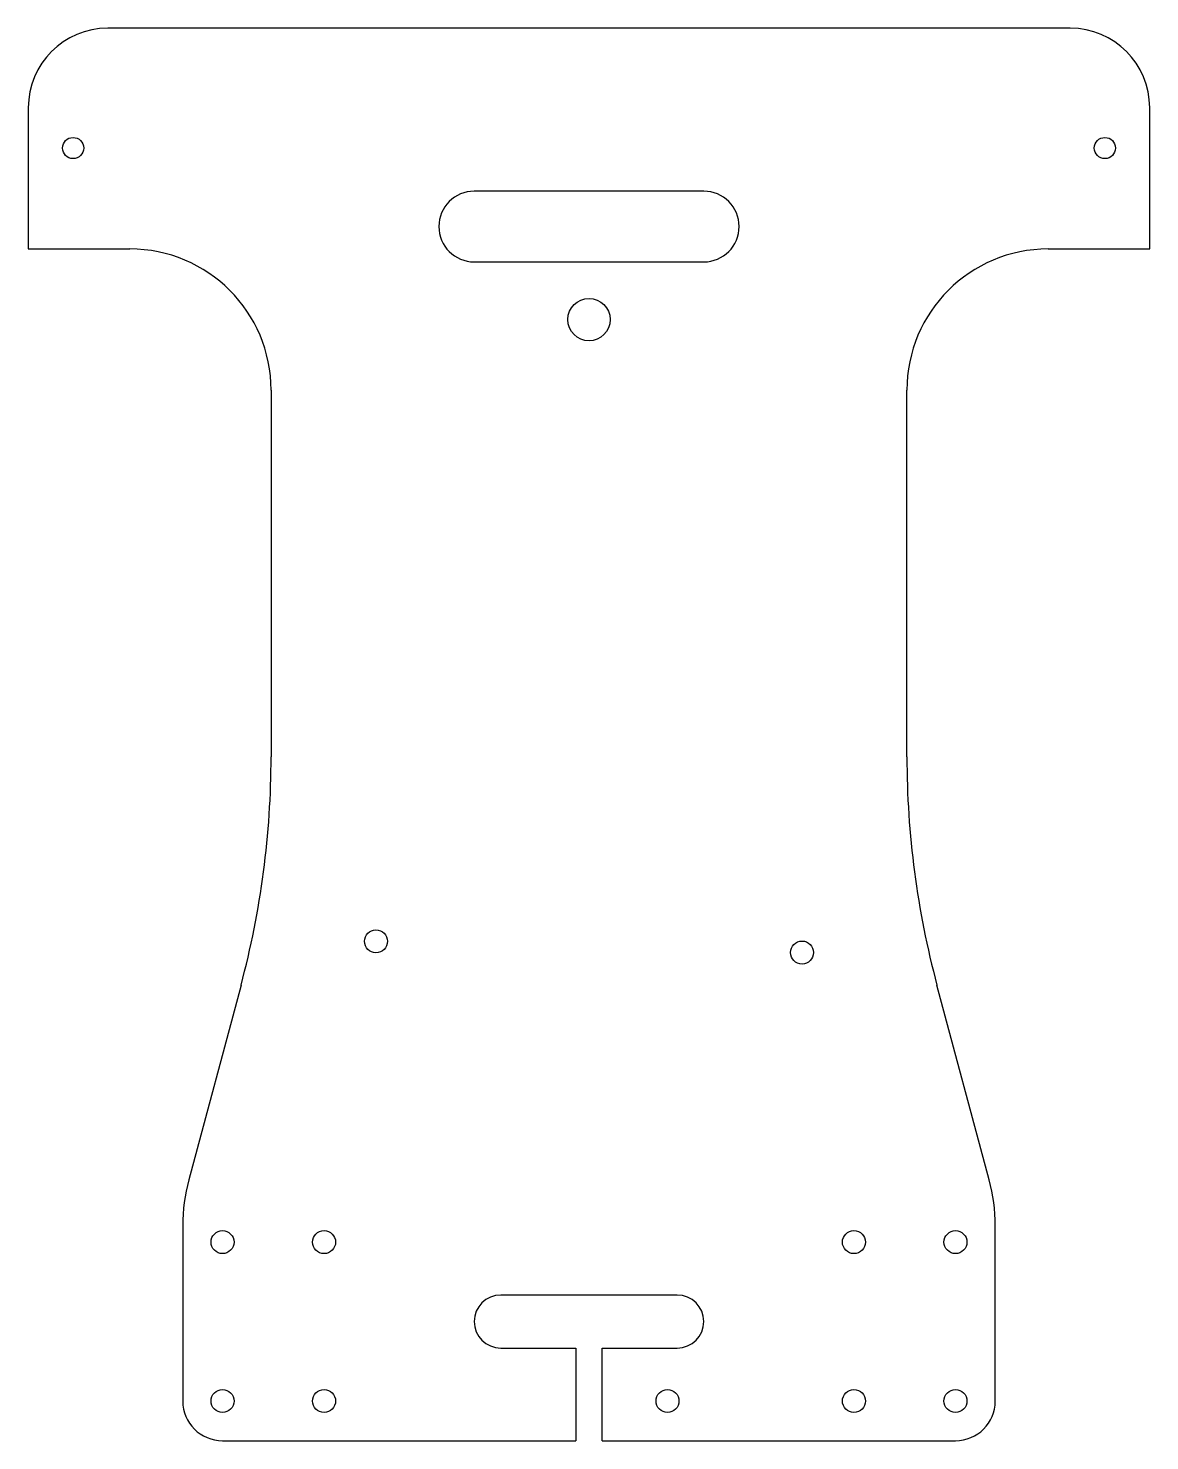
# Model space of a CAD drawing. Header units: inches. Extents: x -2.5 to 2.5, y -6.3 to 0.
import ezdxf

# ---------------------------------------------------------------- set-up
doc = ezdxf.new("R2010")
doc.units = ezdxf.units.IN

msp = doc.modelspace()

# ---------------------------------------------------------------- linework, layer by layer
at = {"color": 7, "linetype": 'Continuous', "lineweight": 25}
for p, q in [((2.1457, 0), (-2.1457, 0)), ((-2.5, -0.3543), (-2.5, -0.9843)), ((2.5, -0.9843), (2.5, -0.3543)), ((0.5118, -0.7268), (-0.5118, -0.7268)), ((-2.5, -0.9843), (-2.0472, -0.9843)), ((2.0472, -0.9843), (2.5, -0.9843)), ((-0.5118, -1.0417), (0.5118, -1.0417)), ((-1.4173, -1.6142), (-1.4173, -3.2486)), ((1.4173, -3.2486), (1.4173, -1.6142)), ((-1.5515, -4.2676), (-1.7842, -5.1361)), ((1.7842, -5.1361), (1.5515, -4.2676)), ((-1.811, -5.3399), (-1.811, -6.122)), ((1.811, -6.122), (1.811, -5.3399)), ((0.3937, -5.6496), (-0.3937, -5.6496)), ((-0.3937, -5.8858), (-0.0591, -5.8858)), ((-0.0591, -5.8858), (-0.0591, -6.2992)), ((0.0591, -6.2992), (0.0591, -5.8858)), ((0.0591, -5.8858), (0.3937, -5.8858)), ((-1.6339, -6.2992), (-0.0591, -6.2992)), ((0.0591, -6.2992), (1.6339, -6.2992))]:
    msp.add_line(p, q, dxfattribs=at)
for centre, radius in [((-2.3, -0.5343), 0.0472), ((2.3, -0.5343), 0.0472), ((0, -1.2992), 0.0945), ((-0.95, -4.072), 0.0512), ((0.95, -4.122), 0.0512), ((-1.6339, -5.4134), 0.0512), ((-1.1811, -5.4134), 0.0512), ((1.1811, -5.4134), 0.0512), ((1.6339, -5.4134), 0.0512), ((-1.6339, -6.122), 0.0512), ((-1.1811, -6.122), 0.0512), ((0.35, -6.122), 0.0512), ((1.1811, -6.122), 0.0512), ((1.6339, -6.122), 0.0512)]:
    msp.add_circle(centre, radius, dxfattribs=at)
for centre, radius, start, end in [((-2.1457, -0.3543), 0.3543, 90, 180), ((2.1457, -0.3543), 0.3543, 0, 90), ((-0.5118, -0.8843), 0.1575, 90, 270), ((0.5118, -0.8843), 0.1575, 270, 90), ((-2.0472, -1.6142), 0.6299, 0, 90), ((2.0472, -1.6142), 0.6299, 90, 180), ((-5.3543, -3.2486), 3.937, 345, 0), ((5.3543, -3.2486), 3.937, 180, 195), ((-1.0236, -5.3399), 0.7874, 165, 180), ((1.0236, -5.3399), 0.7874, 0, 15), ((-0.3937, -5.7677), 0.1181, 90, 270), ((0.3937, -5.7677), 0.1181, 270, 90), ((-1.6339, -6.122), 0.1772, 180, 270), ((1.6339, -6.122), 0.1772, 270, 0)]:
    msp.add_arc(centre, radius, start, end, dxfattribs=at)

doc.saveas('drawing.dxf')
